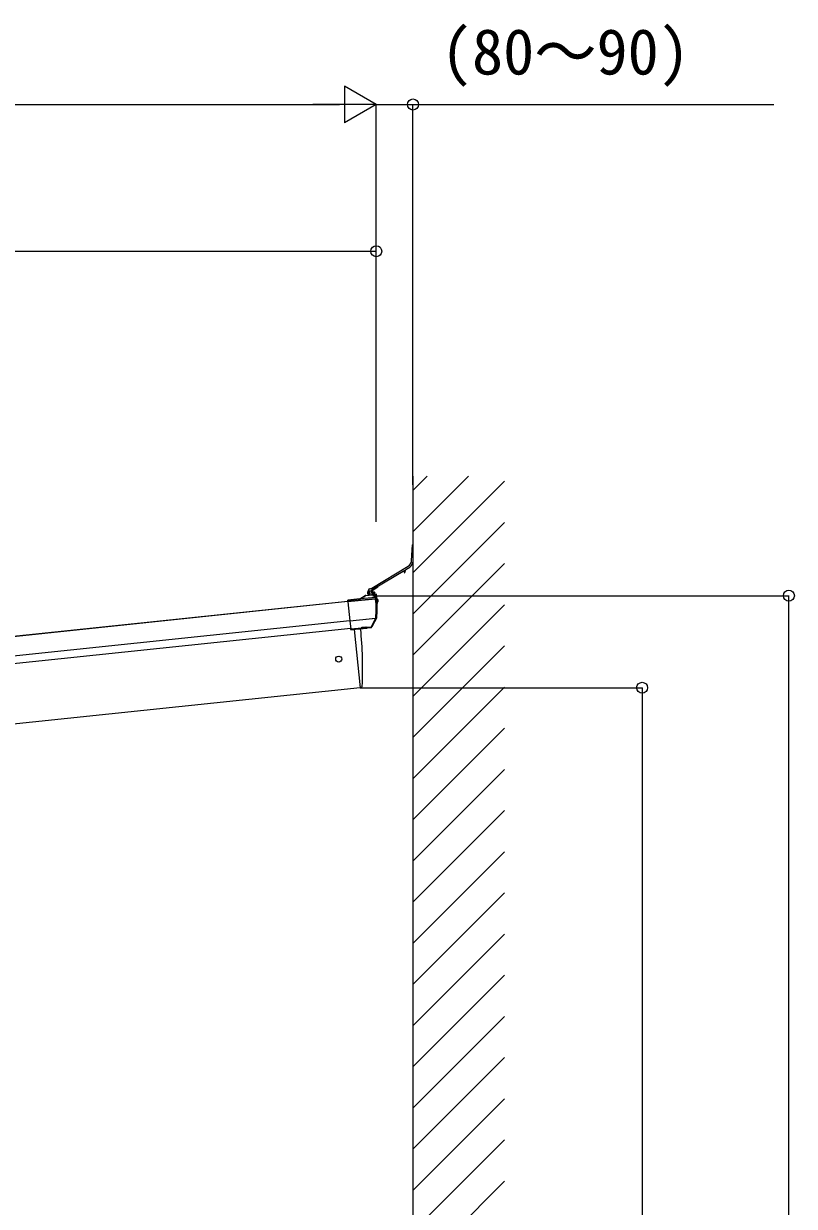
# Model space of a CAD drawing. Units: millimetres, scale not verified. Extents: x -7000 to 7000, y -10401 to 10355.
# Drawn here: x 1954 to 3635, y 3581 to 6161 of the extents above; entities that cross this region are included whole.
import ezdxf
from ezdxf.enums import TextEntityAlignment as Align

# ---------------------------------------------------------------- set-up
doc = ezdxf.new("R2010")
doc.units = ezdxf.units.MM
doc.header["$LTSCALE"] = 50
for name, color, linetype in [('0-4_YKK_13', 4, 'Continuous'), ('0-5_YKK_A1', 4, 'Continuous'), ('0-6_YKK_D', 6, 'Continuous')]:
    doc.layers.add(name, color=color, linetype=linetype)
doc.styles.add('ＭＳ ゴシック', font='')
doc.styles.get('ＭＳ ゴシック').set_extended_font_data('MS Gothic')

msp = doc.modelspace()

# ---------------------------------------------------------------- linework, layer by layer
at = {"layer": '0-4_YKK_13'}
for p, q in [((2800.07, 4989.85), (2801.94, 5024.24)), ((2803.17, 4988.64), (2802.94, 5024.22)), ((2711.63, 4925.06), (2784.92, 4969.09)), ((2713.22, 4929.97), (2792.82, 4977.81)), ((2784.21, 4964.12), (2785.36, 4968.76)), ((2785.47, 4963.81), (2787.08, 4970.29)), ((2787.22, 4970.47), (2795.9, 4975.69)), ((2708.78, 4928.57), (2709.11, 4928.6)), ((2687.24, 4906.49), (2660.72, 4903.71)), ((2660.76, 4903.34), (2660.72, 4903.71)), ((2660.76, 4903.34), (2688.52, 4906.25)), ((2661.07, 4900.36), (2660.76, 4903.34)), ((2721.41, 4906.7), (2661.07, 4900.36)), ((2721.51, 4906.07), (2661.14, 4899.73)), ((2687.49, 4906.17), (2687.24, 4906.49)), ((2687.49, 4906.17), (2698.89, 4913.32)), ((2699.34, 4913.03), (2688.52, 4906.25)), ((2721.01, 4909.67), (2688.52, 4906.25)), ((2698.89, 4913.32), (2698.84, 4913.46)), ((2700.07, 4913.87), (2700.12, 4913.74)), ((2700.12, 4913.74), (2713.52, 4915.15)), ((2700.12, 4913.74), (2700.16, 4913.32)), ((2713.56, 4914.73), (2700.16, 4913.32)), ((2705.97, 4922.84), (2705.18, 4922.62)), ((2705.97, 4922.84), (2706.47, 4922.8)), ((2705.97, 4922.84), (2706.8, 4914.88)), ((2706.8, 4914.88), (2705.99, 4914.94)), ((2706.26, 4923.88), (2706.11, 4925.27)), ((2706.47, 4922.8), (2707.29, 4915.02)), ((2707.58, 4923.71), (2706.59, 4923.61)), ((2706.8, 4914.88), (2707.29, 4915.02)), ((2707.91, 4923.45), (2708.23, 4920.48)), ((2708.52, 4917.66), (2708.81, 4914.89)), ((2709.14, 4914.63), (2713.02, 4915.03)), ((2710.91, 4923.61), (2710.94, 4923.36)), ((2711.49, 4922.92), (2712.19, 4922.99)), ((2712.73, 4922.55), (2713.47, 4915.58)), ((2713.52, 4915.15), (2713.56, 4915.29)), ((2713.52, 4915.15), (2713.56, 4914.73)), ((2713.56, 4915.29), (2713.55, 4915.29)), ((2714.92, 4921.77), (2714.84, 4921.6)), ((2714.89, 4921.16), (2718, 4921.49)), ((2714.92, 4921.77), (2715.13, 4921.79)), ((2714.92, 4921.77), (2715.08, 4921.18)), ((2714.92, 4920.91), (2719.37, 4920.38)), ((2714.97, 4920.51), (2715.73, 4918.29)), ((2715.13, 4921.79), (2715.31, 4921.21)), ((2715.2, 4918.23), (2715.73, 4918.29)), ((2715.27, 4920.48), (2715.97, 4917.96)), ((2715.34, 4921.51), (2718.09, 4921.8)), ((2715.55, 4920.45), (2716.04, 4918.82)), ((2715.97, 4917.96), (2715.73, 4918.29)), ((2715.75, 4921.56), (2715.79, 4921.26)), ((2715.88, 4920.41), (2716.11, 4918.17)), ((2716.04, 4918.17), (2715.97, 4917.96)), ((2716.04, 4918.17), (2718.45, 4918.42)), ((2720.53, 4910.3), (2716.47, 4913.8)), ((2717.22, 4914.21), (2717.16, 4914.01)), ((2717.16, 4914.01), (2721.22, 4910.51)), ((2717.22, 4914.2), (2717.22, 4914.21)), ((2717.22, 4914.2), (2721.54, 4910.71)), ((2717.55, 4919.29), (2718.45, 4918.42)), ((2718.09, 4921.8), (2718, 4921.49)), ((2718, 4921.49), (2719.37, 4920.38)), ((2719.8, 4920.42), (2718.09, 4921.8)), ((2718.31, 4920.12), (2719.81, 4920.27)), ((2718.31, 4920.12), (2719.83, 4920.12)), ((2719.83, 4920.12), (2718.45, 4918.42)), ((2719.37, 4920.38), (2719.8, 4920.42)), ((2719.83, 4920.12), (2719.8, 4920.42)), ((2721.08, 4909.68), (2721.01, 4909.67)), ((2721.22, 4910.51), (2721.55, 4910.7)), ((2722.39, 4906.86), (2721.41, 4906.7)), ((2721.51, 4906.07), (2721.41, 4906.7)), ((2722.5, 4906.24), (2721.51, 4906.07)), ((2721.54, 4910.71), (2722.4, 4910.01)), ((2722.61, 4908.87), (2722.17, 4908.61)), ((2722.39, 4906.86), (2722.5, 4906.24)), ((2722.62, 4908.86), (2722.61, 4908.87)), ((2722.62, 4908.86), (2723.06, 4906.21)), ((2723.48, 4908.16), (2722.62, 4908.86)), ((2723.79, 4906.31), (2723.48, 4908.16)), ((2724.42, 4902.66), (2724.9, 4903.86)), ((2724.42, 4902.66), (2725.14, 4901.58)), ((2724.5, 4906.28), (2725.25, 4899.13)), ((2726.62, 4904.95), (2724.9, 4903.86)), ((2727.04, 4900.87), (2725.14, 4901.58)), ((2661.07, 4900.36), (2661.14, 4899.73)), ((2661.14, 4899.73), (2665.47, 4858.53)), ((2665.47, 4858.53), (2721.81, 4864.45)), ((2665.56, 4857.65), (2665.47, 4858.53)), ((2721.57, 4863.54), (2665.56, 4857.65)), ((2665.56, 4857.65), (2667.32, 4840.86)), ((2712.31, 4845.59), (2721.57, 4863.54)), ((2722.4, 4863.55), (2713.13, 4845.61)), ((2713.36, 4845.16), (2723.48, 4863.42)), ((2721.66, 4863.81), (2721.81, 4864.45)), ((2721.81, 4864.45), (2721.87, 4864.79)), ((2722.75, 4864.39), (2722.49, 4863.74)), ((2722.84, 4864.89), (2722.75, 4864.39)), ((2667.32, 4840.86), (2691.69, 4843.43)), ((2667.48, 4839.38), (2667.32, 4840.86)), ((2691.85, 4841.94), (2667.48, 4839.38)), ((2667.48, 4839.38), (2667.5, 4839.15)), ((2667.5, 4839.15), (2677.45, 4840.2)), ((2674.48, 4839.79), (2687.85, 4712.49)), ((2677.45, 4840.2), (2677.72, 4840.13)), ((2677.72, 4840.13), (2703.05, 4842.8)), ((2691.59, 4844.33), (2700.55, 4845.27)), ((2691.69, 4843.43), (2691.59, 4844.33)), ((2691.85, 4841.94), (2691.69, 4843.43)), ((2691.87, 4841.74), (2691.85, 4841.94)), ((2700.82, 4842.68), (2691.87, 4841.74)), ((2700.16, 4844.98), (2692.04, 4844.13)), ((2692.12, 4844.11), (2692.16, 4843.73)), ((2692.13, 4844.01), (2700.09, 4844.84)), ((2692.16, 4843.73), (2692.29, 4842.49)), ((2700.16, 4844.12), (2692.21, 4843.29)), ((2692.29, 4842.49), (2692.31, 4842.29)), ((2700.12, 4844.56), (2700.08, 4844.95)), ((2700.25, 4843.32), (2700.12, 4844.56)), ((2700.27, 4843.13), (2700.25, 4843.32)), ((2700.55, 4845.27), (2700.64, 4844.37)), ((2700.64, 4844.37), (2712.31, 4845.59)), ((2700.64, 4844.37), (2700.8, 4842.88)), ((2710.86, 4843.94), (2700.8, 4842.88)), ((2700.8, 4842.88), (2700.82, 4842.68)), ((2703.05, 4842.8), (2703.31, 4842.92)), ((2703.31, 4842.92), (2711, 4843.72)), ((2711, 4843.72), (2710.86, 4843.94)), ((2713.1, 4845.55), (2713.36, 4845.16)), ((2687.85, 4712.49), (2689.91, 4712.78))]:
    msp.add_line(p, q, dxfattribs=at)
for points in [[(2687.24, 4906.49), (2698.84, 4913.46), (2698.84, 4913.46)], [(2700.07, 4913.87), (2700.07, 4913.87), (2713.55, 4915.29)], [(2704.18, 4920.94), (2706.6, 4920.04), (2707.33, 4918.96)], [(2704.66, 4916.37), (2706.84, 4917.76), (2707.33, 4918.96)], [(2714.96, 4920.52), (2718.31, 4920.12), (2717.55, 4919.29), (2716.03, 4918.97)], [(2715.13, 4921.79), (2715.44, 4921.37), (2715.49, 4921.23)], [(2721.53, 4906), (2721.55, 4906.01), (2721.68, 4906.03), (2722, 4906.07), (2722.26, 4906.1), (2722.44, 4906.13), (2722.52, 4906.14)], [(2722.19, 4908.91), (2722.14, 4908.95), (2722.14, 4908.92), (2722.16, 4908.71), (2722.17, 4908.61)], [(2722.52, 4906.14), (2723.06, 4906.21), (2723.79, 4906.31)], [(2723.48, 4863.42), (2722.96, 4863.59), (2722.49, 4863.74)], [(2722.84, 4864.89), (2723.14, 4864.79), (2723.84, 4864.57)], [(2691.69, 4843.43), (2691.79, 4843.44), (2691.88, 4843.46), (2691.96, 4843.5), (2692.03, 4843.54), (2692.09, 4843.58), (2692.13, 4843.63), (2692.16, 4843.68), (2692.16, 4843.73)], [(2700.12, 4844.56), (2700.13, 4844.52), (2700.16, 4844.47), (2700.22, 4844.43), (2700.28, 4844.4), (2700.36, 4844.38), (2700.45, 4844.37), (2700.54, 4844.36), (2700.64, 4844.37)]]:
    msp.add_lwpolyline(points, dxfattribs=at)
msp.add_lwpolyline([(2706.44, 4923.14), (2707.93, 4923.3), (2708.82, 4914.84), (2707.33, 4914.69)], close=True, dxfattribs=at)
for centre, radius, start, end in [((2802.44, 5024.21), 0.5, 0.36864, 176.89297), ((2785.1, 4990.66), 15, 301, 356.89297), ((2788.17, 4988.54), 15, 301, 0.36864), ((2784.84, 4963.97), 0.65, 166, 346), ((2785.07, 4968.83), 0.3, 346, 121), ((2787.37, 4970.22), 0.3, 121, 166), ((2709.1, 4925.58), 3, 96, 186), ((2708.07, 4938.55), 10, 276, 301), ((2700.39, 4910.89), 3, 96.02369, 120.97631), ((2698.83, 4912.72), 0.603, 31.49733, 84.25492), ((2710.46, 4919.29), 6.5, 153.94412, 218.05588), ((2705.43, 4921.75), 0.9, 106, 153.94412), ((2706.05, 4915.84), 0.9, 218.05588, 266), ((2706.56, 4923.91), 0.3, 186, 276), ((2707.62, 4923.42), 0.3, 6, 96), ((2708.72, 4920.53), 0.5, 186, 256.52878), ((2709.02, 4917.72), 0.5, 115.47122, 186), ((2708.37, 4919.07), 1, 295.47122, 76.52878), ((2709.11, 4914.93), 0.3, 186, 276), ((2712.4, 4923.77), 1.5, 121, 186), ((2711.44, 4923.41), 0.5, 186, 276), ((2712.24, 4922.49), 0.5, 6, 96), ((2712.97, 4915.53), 0.5, 276, 6), ((2714.08, 4910.32), 5, 51.04426, 95.95574), ((2716.99, 4913.34), 0.687, 75.11783, 138.10206), ((2721.04, 4909.85), 0.687, 75.11783, 138.10206), ((2721.6, 4909.51), 0.544, 162.73188, 200.98978), ((2721.18, 4908.64), 1.04, 14.99418, 95.57305), ((2721.23, 4908.36), 0.972, 14.97563, 98.15804), ((2507.93, 4883.62), 214.77, 354.96783, 5.98122), ((2510.01, 4883.84), 213.67, 354.91014, 5.98896), ((2522.9, 4885.2), 202, 354.13916, 6), ((2724.65, 4906.3), 0.154, 68.71904, 186), ((2723.18, 4902.53), 4.2, 303.28096, 68.71904), ((2725.4, 4899.15), 0.154, 186, 303.28096), ((2721.97, 4864.21), 0.781, 239.225, 302.63957), ((2722.14, 4864.53), 0.864, 236.18007, 293.81643), ((2722.37, 4865.86), 1.52, 248.08197, 284.29261), ((2722.2, 4866.28), 1.53, 257.29542, 294.62651), ((2720.86, 4864.88), 3, 331, 354.13916), ((1793.25, 4752.7), 900, 357.63919, 5.64987), ((2691.79, 4842.44), 0.5, 275.94657, 5.94647), ((2700.74, 4843.38), 0.5, 186.05353, 276.05343), ((2710.74, 4846.62), 2.99, 285.2717, 331.00739), ((2712.66, 4846.18), 0.767, 240.34994, 304.88109), ((2712.71, 4846.26), 0.781, 239.225, 302.63957), ((2689.49, 4715.75), 3, 278, 357.63919)]:
    msp.add_arc(centre, radius, start, end, dxfattribs=at)
for centre, major_axis, ratio, start_param, end_param in [((2689.82, 4906.46), (2.33, 0.28), 0.02349, 3.1555782, 4.1212369), ((2700.46, 4910.67), (-0.67, 3.02), 0.969687, 6.173674, 6.6091794), ((2700.4, 4911.24), (-0.46, 2.04), 0.954331, 6.1723047, 6.60781), ((2713.98, 4909.98), (0.53, 5.17), 0.961456, 5.6979268, 6.4817801), ((2713.92, 4910.55), (0.44, 4.17), 0.951804, 5.6990393, 6.4828925), ((2719.21, 4908.72), (0.99, 1.82), 0.953986, 5.676545, 6.0811891), ((2721.53, 4906.71), (-0.44, 2.97), 0.040783, 0.492744, 1.5691306), ((2719.27, 4908.15), (1.44, 2.71), 0.969265, 5.4394983, 6.0745628), ((2733.76, 4907.36), (-33.39, 199.6), 0.060748, 1.5670855, 1.567432), ((2716.13, 4911.23), (5.88, -1.31), 0.24881, 0.460585, 0.4641038), ((2719.66, 4908.37), (0.23, 2.99), 0.996996, 4.9538539, 5.6767523), ((2722.52, 4906.87), (-0.33, 1.98), 0.061048, 0.4906619, 1.5670485), ((2720.52, 4907.68), (-2.34, 1.9), 0.995767, 3.9859716, 4.712389), ((2734.75, 4907.53), (-33.28, 198.61), 0.061048, 1.5670485, 1.5675471), ((2722.24, 4865.12), (1.08, 3.13), 0.040856, 2.0162551, 2.1135035), ((2723.12, 4864.63), (1.19, 2.13), 0.05004, 2.0323018, 2.1295502), ((2691.57, 4844.58), (-0.531, 0.43), 0.267949, 1.8325957, 2.8187067), ((2691.81, 4842.24), (-0.052, 0.498), 0.998135, 3.1415927, 4.712389), ((2691.62, 4844.06), (0.497, 0.052), 0.07321, 0, 0.5846853), ((2700.57, 4845), (0.497, 0.052), 0.07321, 2.5569074, 3.1415927), ((2700.52, 4845.52), (0.43, 0.531), 0.267949, 3.4644786, 4.4505896), ((2700.76, 4843.18), (0.052, -0.498), 0.998135, 4.712389, 6.2831853), ((2710.54, 4846.92), (1.33, 2.73), 0.954954, 3.7205389, 4.6785286), ((2710.54, 4846.92), (-0.11, 3), 0.642905, 3.2459383, 4.203928), ((2710.68, 4846.71), (1.66, -2.51), 0.997631, 5.8041905, 5.8929484), ((2710.61, 4846.82), (3.53, -2.11), 0.650902, 5.2561448, 5.3289554), ((2712.98, 4847.17), (1.08, 3.13), 0.040856, 2.1135035, 2.1416249), ((2713.85, 4846.69), (1.19, 2.13), 0.05004, 2.1295502, 2.1576716)]:
    msp.add_ellipse(centre, major_axis=major_axis, ratio=ratio, start_param=start_param, end_param=end_param, dxfattribs=at)
at = {"layer": '0-5_YKK_A1'}
for p, q in [((2802.9, 5173.74), (2802.9, 2043.51)), ((2802.9, 5142.68), (2833.95, 5173.74)), ((2802.9, 5052.88), (2923.76, 5173.74)), ((2802.9, 4963.08), (3002.9, 5163.08)), ((2802.9, 4873.27), (3002.9, 5073.27)), ((2802.9, 4783.47), (3002.9, 4983.47)), ((2726.2, 4933.81), (2712.58, 4925.63)), ((2714.18, 4924.83), (2726.62, 4932.31)), ((2726.76, 4932.6), (2726.66, 4933.59)), ((984.48, 4725.51), (2660.93, 4901.71)), ((2712.44, 4925.34), (2713, 4920.02)), ((2713.1, 4919.11), (2713.49, 4915.39)), ((2714.21, 4922.83), (2714.03, 4924.55)), ((2714.68, 4922.34), (2714.32, 4922.62)), ((2715.29, 4917.41), (2714.79, 4922.13)), ((2714.93, 4916.04), (2714.87, 4916.61)), ((2714.93, 4916.83), (2715.22, 4917.19)), ((2723.11, 4916.6), (2715.26, 4915.77)), ((2716.91, 4914.44), (2721.78, 4914.95)), ((2722.11, 4914.68), (2722.62, 4909.83)), ((2725.52, 4896.54), (2723.44, 4916.33)), ((984.52, 4725.09), (2660.97, 4901.29)), ((2724.6, 4896.14), (2725.26, 4896.21)), ((2802.9, 4693.67), (3002.9, 4893.67)), ((2665.44, 4858.78), (988.99, 4682.58)), ((2667.2, 4842.04), (990.75, 4665.84)), ((2674.48, 4839.79), (2687.85, 4712.49)), ((2802.9, 4603.87), (3002.9, 4803.87)), ((2687.85, 4712.49), (1080.07, 4543.51)), ((2802.9, 4514.06), (3002.9, 4714.06)), ((2802.9, 4424.26), (3002.9, 4624.26)), ((2802.9, 4334.46), (3002.9, 4534.46)), ((2802.9, 4244.66), (3002.9, 4444.66)), ((2802.9, 4154.85), (3002.9, 4354.85)), ((2802.9, 4065.05), (3002.9, 4265.05)), ((2802.9, 3975.25), (3002.9, 4175.25)), ((2802.9, 3885.45), (3002.9, 4085.45)), ((2802.9, 3795.64), (3002.9, 3995.64)), ((2802.9, 3705.84), (3002.9, 3905.84)), ((2802.9, 3616.04), (3002.9, 3816.04)), ((2802.9, 3526.24), (3002.9, 3726.24)), ((2802.9, 3436.43), (3002.9, 3636.43))]:
    msp.add_line(p, q, dxfattribs=at)
msp.add_circle((2641.06, 4775.04), 6.5, dxfattribs=at)
for centre, radius, start, end in [((2726.36, 4933.55), 0.3, 6, 121), ((2726.46, 4932.57), 0.3, 301, 6), ((2712.74, 4925.37), 0.3, 121, 186), ((2713.2, 4920.04), 0.2, 186, 252.42182), ((2713.29, 4919.13), 0.2, 119.57818, 186), ((2713.05, 4919.56), 0.3, 299.57818, 72.42182), ((2714.33, 4924.58), 0.3, 121, 186), ((2714.51, 4922.86), 0.3, 186, 231), ((2714.49, 4922.1), 0.3, 6, 51), ((2715.16, 4916.64), 0.3, 141, 186), ((2715.23, 4916.07), 0.3, 186, 276), ((2714.99, 4917.38), 0.3, 321, 6), ((2721.81, 4914.65), 0.3, 6, 96), ((2723.14, 4916.3), 0.3, 6, 96), ((2725.22, 4896.51), 0.3, 276, 6)]:
    msp.add_arc(centre, radius, start, end, dxfattribs=at)
at = {"layer": '0-6_YKK_D'}
for p, q in [((2722.9, 5984.71), (2653.62, 6024.71)), ((2653.62, 6024.71), (2653.62, 5944.71)), ((2722.9, 5074.71), (2722.9, 5985.71)), ((2722.9, 5075.71), (2722.9, 5985.71)), ((2802.9, 5155.43), (2802.9, 5985.71)), ((1003.91, 5984.71), (2642.9, 5984.71)), ((2722.9, 5984.71), (2584.33, 5984.71)), ((2722.9, 5984.71), (2653.62, 5944.71)), ((1002.32, 5664.71), (2722.9, 5664.71)), ((2722.9, 5074.71), (2722.9, 5665.71)), ((2715.08, 4913.32), (3623.9, 4913.32)), ((3622.9, 2043.51), (3622.9, 4913.32)), ((2688.85, 4712.49), (3303.9, 4712.49)), ((3302.9, 4712.49), (3302.9, 2043.51))]:
    msp.add_line(p, q, dxfattribs=at)
msp.add_lwpolyline([(2722.9, 5984.71), (2802.9, 5984.71), (3590.22, 5984.71)], dxfattribs=at)
for centre in [(2802.9, 5984.71), (2722.9, 5664.71), (3622.9, 4913.32), (3302.9, 4712.49)]:
    msp.add_circle(centre, 12, dxfattribs=at)

# ---------------------------------------------------------------- texts
at = {"layer": '0-6_YKK_D', "style": 'ＭＳ ゴシック'}
msp.add_text('(80～90)', height=99.71, dxfattribs=at).set_placement((2863.94, 6020.17), align=Align.BOTTOM_LEFT)

doc.saveas('drawing.dxf')
